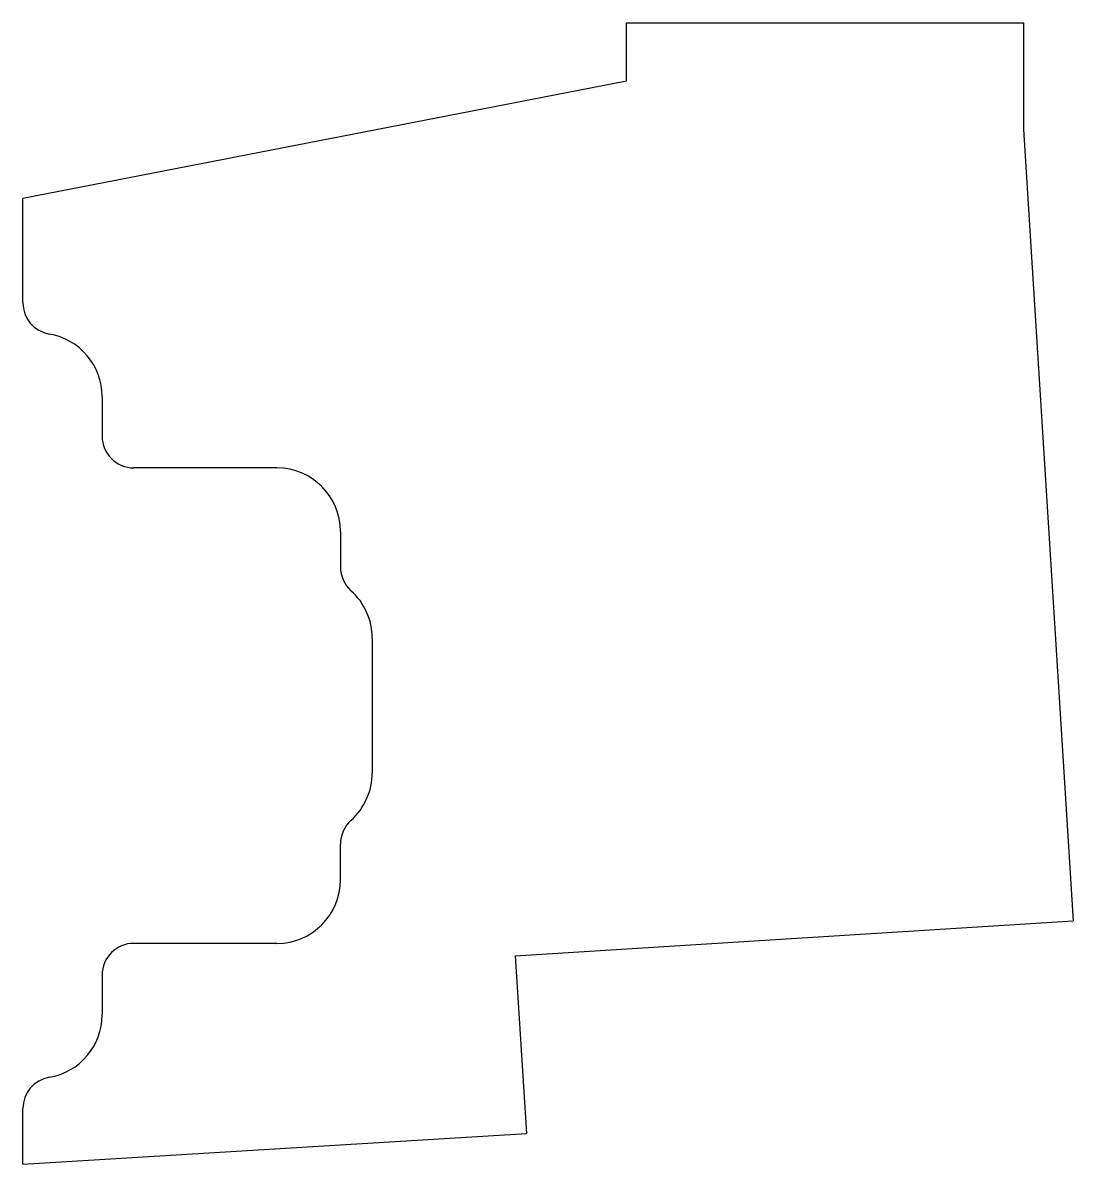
# Model space of a CAD drawing. Header units: inches. Extents: x 491.02 to 495.15, y 196.39 to 200.89.
import ezdxf

# ---------------------------------------------------------------- set-up
doc = ezdxf.new("R2010")
doc.units = ezdxf.units.IN
doc.header["$MEASUREMENT"] = 0

msp = doc.modelspace()

# ---------------------------------------------------------------- linework, layer by layer
at = {"color": 7, "linetype": 'Continuous', "lineweight": 25}
for p, q in [((493.3946, 200.6554), (493.3946, 200.8854)), ((493.3946, 200.8854), (494.9566, 200.8854)), ((494.9566, 200.8854), (494.9566, 200.4654)), ((493.3946, 200.6554), (491.0187, 200.1936)), ((494.9566, 200.4654), (495.1525, 197.3515)), ((491.0187, 199.7838), (491.0187, 200.1936)), ((491.3307, 199.4141), (491.3307, 199.2586)), ((492.0187, 199.1336), (491.4557, 199.1336)), ((492.2687, 198.8836), (492.2687, 198.7436)), ((492.3937, 198.4636), (492.3937, 197.9336)), ((492.2687, 197.5126), (492.2687, 197.6536)), ((492.9568, 197.2134), (495.1525, 197.3515)), ((492.0187, 197.2626), (491.4557, 197.2626)), ((492.9568, 197.2134), (493.0008, 196.5148)), ((491.3307, 197.1376), (491.3307, 196.982)), ((491.0187, 196.3936), (491.0187, 196.6123)), ((491.0187, 196.3936), (493.0008, 196.5148))]:
    msp.add_line(p, q, dxfattribs=at)
for centre, radius, start, end in [((491.1437, 199.7838), 0.125, 180, 260.3284), ((491.0807, 199.4141), 0.25, 0, 80.3284), ((491.4557, 199.2586), 0.125, 180, 270), ((492.0187, 198.8836), 0.25, 0, 90), ((492.3937, 198.7436), 0.125, 180, 228.1147), ((492.1426, 198.4636), 0.2511, 0, 48.1147), ((492.1426, 197.9336), 0.2511, 311.8853, 0), ((492.3937, 197.6536), 0.125, 131.8853, 180), ((492.0187, 197.5126), 0.25, 270, 0), ((491.4557, 197.1376), 0.125, 90, 180), ((491.0807, 196.982), 0.25, 279.6716, 0), ((491.1437, 196.6123), 0.125, 99.6716, 180)]:
    msp.add_arc(centre, radius, start, end, dxfattribs=at)

doc.saveas('drawing.dxf')
